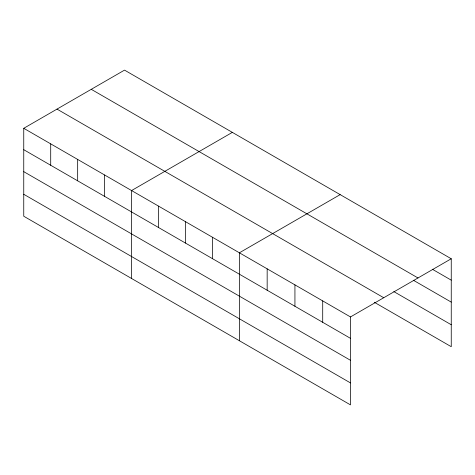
<?xml version="1.0" encoding="UTF-8"?>
<svg xmlns="http://www.w3.org/2000/svg" width="475" height="475" viewBox="0 0 475 475"><rect width="100%" height="100%" fill="white"/><g stroke="black" fill="none" stroke-linecap="round" stroke-linejoin="round"><path stroke-width="0.71" d="M350.479 360.293L350.479 316.938L23.75 128.303L23.75 216.238L350.479 404.878L350.479 360.293L23.75 171.659M374.247 302.237L451.25 346.697L451.25 258.762L124.521 70.122L23.75 128.303M232.34 132.377L131.569 190.552L131.569 278.487M340.159 194.625L239.394 252.801L239.394 340.741M350.479 316.938L451.25 258.762M432.315 269.224L451.25 280.155M91.265 89.324L417.994 277.958M413.381 280.25L451.25 302.112M393.811 291.579L451.25 324.74M57.006 109.107L383.735 297.742M23.75 149.702L350.479 338.337M23.75 194.281L350.479 382.915M322.709 300.907L322.709 322.299M294.933 284.869L294.933 306.268M267.164 268.838L267.164 290.231M212.438 237.239L212.438 258.637M185.482 221.677L185.482 243.075M158.525 206.114L158.525 227.513M104.613 174.99L104.613 196.389M77.663 159.428L77.663 180.827M50.706 143.866L50.706 165.264"/></g></svg>
